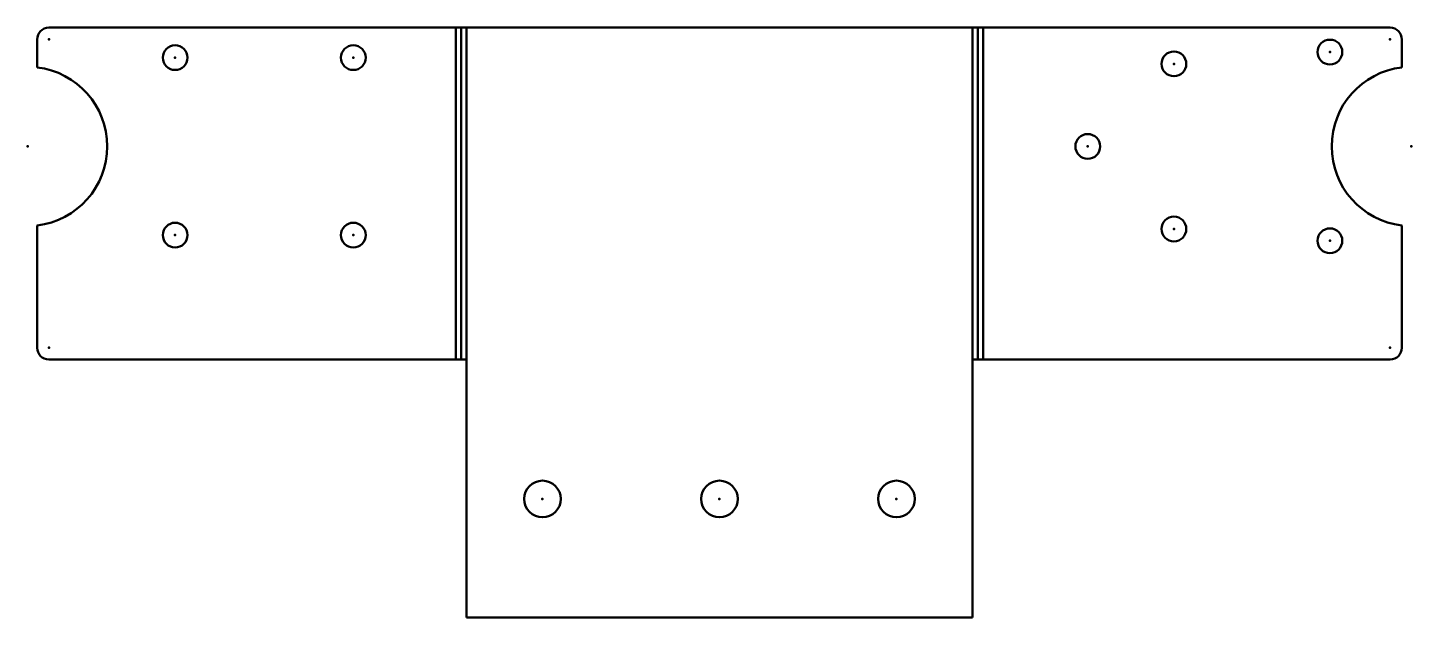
# Model space of a CAD drawing. Header units: millimetres. Extents: x -81 to 36, y -50 to 0.
import ezdxf

# ---------------------------------------------------------------- set-up
doc = ezdxf.new("R2010")
doc.units = ezdxf.units.MM
for name, color, linetype, lineweight in [('IV_ARC_CENTERS', 7, 'Continuous', 50), ('IV_BEND_DOWN', 7, 'Continuous', 50), ('IV_INTERIOR_PROFILES', 7, 'Continuous', 50), ('IV_OUTER_PROFILE', 7, 'Continuous', 50), ('IV_TANGENT', 7, 'Continuous', 50)]:
    doc.layers.add(name, color=color, linetype=linetype, lineweight=lineweight)

msp = doc.modelspace()

# ---------------------------------------------------------------- linework, layer by layer
at = {"layer": 'IV_ARC_CENTERS'}
for p in [(-79.17, -1), (34.49, -1), (29.39, -2.07), (-68.47, -2.54), (-53.37, -2.54), (16.17, -3.07), (-80.97, -10.07), (8.87, -10.07), (36.29, -10.07), (16.17, -17.07), (-68.47, -17.59), (-53.37, -17.59), (29.39, -18.07), (-79.17, -27.14), (34.49, -27.14), (-37.34, -39.96), (-22.34, -39.96), (-7.34, -39.96)]:
    msp.add_point(p, dxfattribs=at)
at = {"layer": 'IV_BEND_DOWN'}
for p, q in [((-44.23, 0), (-44.23, -28.14)), ((-0.45, -28.14), (-0.45, 0))]:
    msp.add_line(p, q, dxfattribs=at)
at = {"layer": 'IV_INTERIOR_PROFILES'}
for centre, radius in [((29.39, -2.07), 1.05), ((-68.47, -2.54), 1.05), ((-53.37, -2.54), 1.05), ((16.17, -3.07), 1.05), ((8.87, -10.07), 1.05), ((16.17, -17.07), 1.05), ((-68.47, -17.59), 1.05), ((-53.37, -17.59), 1.05), ((29.39, -18.07), 1.05), ((-37.34, -39.96), 1.55), ((-22.34, -39.96), 1.55), ((-7.34, -39.96), 1.55)]:
    msp.add_circle(centre, radius, dxfattribs=at)
at = {"layer": 'IV_OUTER_PROFILE'}
for p, q in [((-79.17, 0), (34.49, 0)), ((-80.17, -3.37), (-80.17, -1)), ((35.49, -1), (35.49, -3.37)), ((-80.17, -27.14), (-80.17, -16.77)), ((35.49, -16.77), (35.49, -27.14)), ((-43.78, -28.14), (-79.17, -28.14)), ((-43.78, -50), (-43.78, -28.14)), ((-0.9, -28.14), (-0.9, -50)), ((34.49, -28.14), (-0.9, -28.14)), ((-0.9, -50), (-43.78, -50))]:
    msp.add_line(p, q, dxfattribs=at)
for centre, radius, start, end in [((-79.17, -1), 1, 90, 180), ((34.49, -1), 1, 360, 90), ((-80.97, -10.07), 6.75, 276.8066, 83.1934), ((36.29, -10.07), 6.75, 96.8066, 263.1934), ((-79.17, -27.14), 1, 180, 270), ((34.49, -27.14), 1, 270, 360)]:
    msp.add_arc(centre, radius, start, end, dxfattribs=at)
at = {"layer": 'IV_TANGENT'}
for p, q in [((-44.68, -28.14), (-44.68, 0)), ((-43.78, 0), (-43.78, -28.14)), ((-0.9, -28.14), (-0.9, 0)), ((0, 0), (0, -28.14))]:
    msp.add_line(p, q, dxfattribs=at)

doc.saveas('drawing.dxf')
